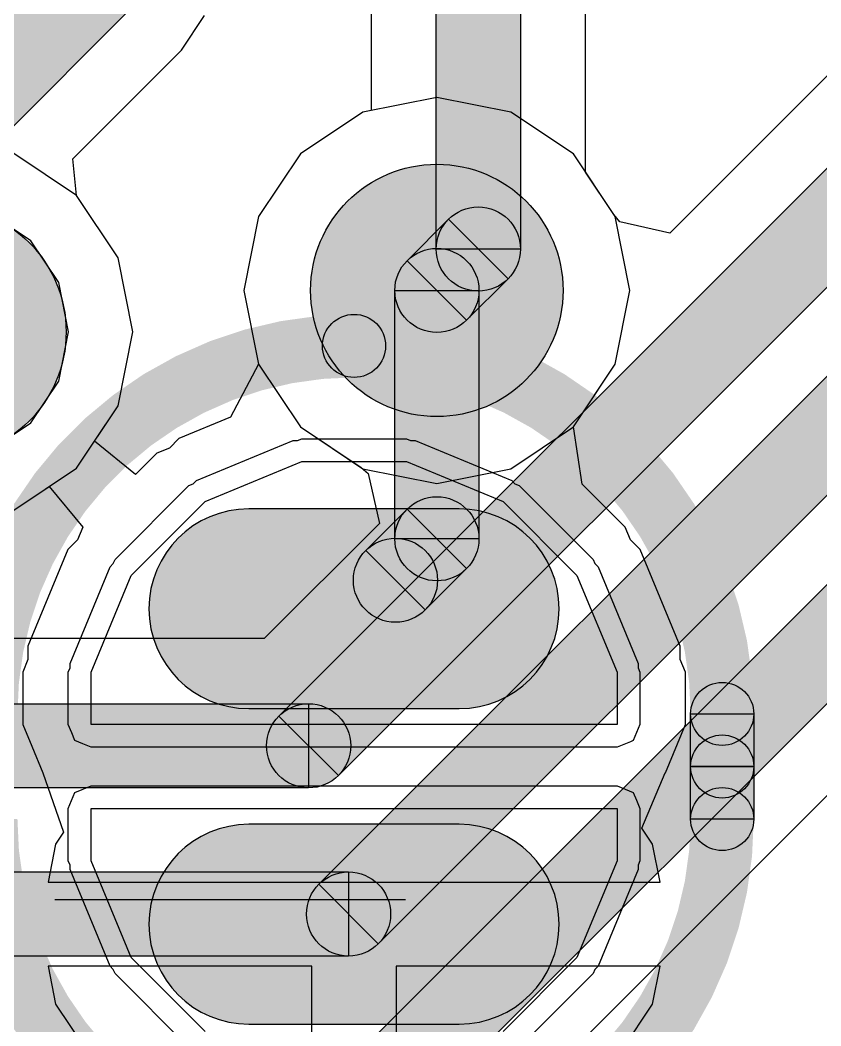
# Model space of a CAD drawing. Header units: millimetres. Extents: x -4 to 157, y -60 to 103.
# Drawn here: x 91.09 to 98.7, y -16.25 to -6.68 of the extents above; entities that cross this region are included whole.
import ezdxf

# ---------------------------------------------------------------- set-up
doc = ezdxf.new("R2010")
doc.units = ezdxf.units.MM
for name, color, linetype, true_color in [('BottomLayer', 5, 'Continuous', 0x0000ff), ('BottomOverlay', 7, 'Continuous', 0x999900), ('BottomSolder', 6, 'Continuous', 0xff00ff), ('MidLayer1', 7, 'Continuous', 0x7f0000), ('MidLayer2', 7, 'Continuous', 0x3f7f00), ('TopLayer', 1, 'Continuous', 0xff0000), ('TopOverlay', 2, 'Continuous', 0xffff00)]:
    doc.layers.add(name, color=color, linetype=linetype, true_color=true_color)

msp = doc.modelspace()

# ---------------------------------------------------------------- hatches: boundary and pattern name
at = {"layer": 'BottomLayer', "true_color": 0x0000ff}
h = msp.add_hatch(color=5, dxfattribs=at)
edge = h.paths.add_edge_path(flags=0)
edge.add_arc((95.0472, -9.252), 1.2, 0, 360)
h = msp.add_hatch(color=5, dxfattribs=at)
edge = h.paths.add_edge_path(flags=0)
edge.add_arc((90.3228, -9.6457), 1.2, 0, 360)
h = msp.add_hatch(color=5, dxfattribs=at)
edge = h.paths.add_edge_path(flags=0)
edge.add_arc((95.0472, -9.252), 0.4, 0, 360)
for points in [[(95.4472, -11.6142), (94.6472, -11.6142), (94.6472, -9.252), (95.4472, -9.252)], [(94.9364, -12.2907), (94.3707, -11.725), (94.7644, -11.3313), (95.3301, -11.897)]]:
    msp.add_hatch(color=5, dxfattribs=at).paths.add_polyline_path(points, flags=0)
h = msp.add_hatch(color=5, dxfattribs=at)
edge = h.paths.add_edge_path(flags=0)
edge.add_arc((95.0472, -11.6142), 0.4, 0, 360)
h = msp.add_hatch(color=5, dxfattribs=at)
edge = h.paths.add_edge_path(flags=0)
edge.add_arc((95.0472, -11.6142), 0.4, 0, 360)
h = msp.add_hatch(color=5, dxfattribs=at)
edge = h.paths.add_edge_path(flags=0)
edge.add_arc((93.2599, -12.2795), 0.95, 90, 270)
edge.add_line((93.2599, -13.2295), (95.2599, -13.2295))
edge.add_arc((95.2599, -12.2795), 0.95, 270, 450)
edge.add_line((95.2599, -11.3295), (93.2599, -11.3295))
h = msp.add_hatch(color=5, dxfattribs=at)
edge = h.paths.add_edge_path(flags=0)
edge.add_arc((94.6535, -12.0079), 0.4, 0, 360)
h = msp.add_hatch(color=5, dxfattribs=at)
edge = h.paths.add_edge_path(flags=0)
edge.add_arc((95.2599, -15.2795), 0.95, 270, 450)
edge.add_line((95.2599, -14.3295), (93.2599, -14.3295))
edge.add_arc((93.2599, -15.2795), 0.95, 90, 270)
edge.add_line((93.2599, -16.2295), (95.2599, -16.2295))
at = {"layer": 'BottomOverlay', "true_color": 0x999900}
h = msp.add_hatch(color=54, dxfattribs=at)
edge = h.paths.add_edge_path(flags=0)
edge.add_arc((94.2599, -9.7795), 0.3, 0, 360)
h = msp.add_hatch(color=54, dxfattribs=at)
edge = h.paths.add_edge_path(flags=0)
edge.add_arc((94.2599, -9.7795), 0.3, 0, 360)
h = msp.add_hatch(color=54, dxfattribs=at)
edge = h.paths.add_edge_path(flags=0)
edge.add_arc((97.7599, -13.2795), 0.3, 0, 360)
h = msp.add_hatch(color=54, dxfattribs=at)
edge = h.paths.add_edge_path(flags=0)
edge.add_arc((97.7599, -13.2795), 0.3, 0, 360)
for points in [[(98.0599, -13.7795), (97.4599, -13.7795), (97.4599, -13.2795), (98.0599, -13.2795)], [(98.0599, -14.2795), (97.4599, -14.2795), (97.4599, -13.7795), (98.0599, -13.7795)]]:
    msp.add_hatch(color=54, dxfattribs=at).paths.add_polyline_path(points, flags=0)
h = msp.add_hatch(color=54, dxfattribs=at)
edge = h.paths.add_edge_path(flags=0)
edge.add_arc((97.7599, -13.7795), 0.3, 0, 360)
h = msp.add_hatch(color=54, dxfattribs=at)
edge = h.paths.add_edge_path(flags=0)
edge.add_arc((97.7599, -13.7795), 0.3, 0, 360)
h = msp.add_hatch(color=54, dxfattribs=at)
edge = h.paths.add_edge_path(flags=0)
edge.add_arc((97.7599, -14.2795), 0.3, 0, 360)
h = msp.add_hatch(color=54, dxfattribs=at)
edge = h.paths.add_edge_path(flags=0)
edge.add_arc((97.7599, -14.2795), 0.3, 0, 360)
at = {"layer": 'BottomSolder', "true_color": 0xff00ff}
h = msp.add_hatch(color=6, dxfattribs=at)
edge = h.paths.add_edge_path(flags=0)
edge.add_arc((93.2599, -12.2795), 0.95, 90, 270)
edge.add_line((93.2599, -13.2295), (95.2599, -13.2295))
edge.add_arc((95.2599, -12.2795), 0.95, 270, 450)
edge.add_line((95.2599, -11.3295), (93.2599, -11.3295))
h = msp.add_hatch(color=6, dxfattribs=at)
edge = h.paths.add_edge_path(flags=0)
edge.add_arc((95.2599, -15.2795), 0.95, 270, 450)
edge.add_line((95.2599, -14.3295), (93.2599, -14.3295))
edge.add_arc((93.2599, -15.2795), 0.95, 90, 270)
edge.add_line((93.2599, -16.2295), (95.2599, -16.2295))
at = {"layer": 'MidLayer1', "true_color": 0x7f0000}
h = msp.add_hatch(color=16, dxfattribs=at)
edge = h.paths.add_edge_path(flags=0)
edge.add_arc((95.0472, -9.252), 1.2, 0, 360)
at = {"layer": 'MidLayer2', "true_color": 0x3f7f00}
h = msp.add_hatch(color=76, dxfattribs=at)
edge = h.paths.add_edge_path(flags=0)
edge.add_arc((95.0472, -9.252), 1.2, 0, 360)
at = {"layer": 'TopLayer', "true_color": 0xff0000}
for points in [[(94.4905, -15.4655), (93.9248, -14.8998), (107.8329, -0.9918), (108.3986, -1.5575)], [(94.8704, -17.0655), (94.3047, -16.4998), (109.2329, -1.5717), (109.7986, -2.1373)], [(94.1106, -13.8655), (93.5449, -13.2998), (105.1607, -1.6841), (105.7264, -2.2498)], [(90.6057, -8.1047), (90.04, -7.539), (91.6148, -5.9642), (92.1805, -6.5299)], [(95.8409, -8.8583), (95.0409, -8.8583), (95.0409, -6.1024), (95.8409, -6.1024)], [(95.3301, -9.5348), (94.7644, -8.9691), (95.1581, -8.5754), (95.7238, -9.1411)], [(59.2992, -13.9827), (59.2992, -13.1827), (93.8278, -13.1827), (93.8278, -13.9827)], [(70.08, -15.5827), (70.08, -14.7827), (94.2077, -14.7827), (94.2077, -15.5827)]]:
    msp.add_hatch(color=1, dxfattribs=at).paths.add_polyline_path(points, flags=0)
h = msp.add_hatch(color=1, dxfattribs=at)
edge = h.paths.add_edge_path(flags=0)
edge.add_arc((95.0472, -9.252), 1.2, 0, 360)
h = msp.add_hatch(color=1, dxfattribs=at)
edge = h.paths.add_edge_path(flags=0)
edge.add_arc((90.3228, -9.6457), 1.2, 0, 360)
h = msp.add_hatch(color=1, dxfattribs=at)
edge = h.paths.add_edge_path(flags=0)
edge.add_arc((95.4409, -8.8583), 0.4, 0, 360)
h = msp.add_hatch(color=1, dxfattribs=at)
edge = h.paths.add_edge_path(flags=0)
edge.add_arc((95.4409, -8.8583), 0.4, 0, 360)
h = msp.add_hatch(color=1, dxfattribs=at)
edge = h.paths.add_edge_path(flags=0)
edge.add_arc((95.0472, -9.252), 0.4, 0, 360)
h = msp.add_hatch(color=1, dxfattribs=at)
edge = h.paths.add_edge_path(flags=0)
edge.add_arc((93.8278, -13.5827), 0.4, 0, 360)
h = msp.add_hatch(color=1, dxfattribs=at)
edge = h.paths.add_edge_path(flags=0)
edge.add_arc((93.8278, -13.5827), 0.4, 0, 360)
h = msp.add_hatch(color=1, dxfattribs=at)
edge = h.paths.add_edge_path(flags=0)
edge.add_arc((94.2077, -15.1827), 0.4, 0, 360)
h = msp.add_hatch(color=1, dxfattribs=at)
edge = h.paths.add_edge_path(flags=0)
edge.add_arc((94.2077, -15.1827), 0.4, 0, 360)

# ---------------------------------------------------------------- linework, layer by layer
at = {"layer": 'BottomLayer'}
for p, q in [((95.0472, -7.4167), (94.3449, -7.5564)), ((95.7496, -7.5564), (95.0472, -7.4167)), ((94.3449, -7.5564), (93.7495, -7.9543)), ((96.345, -7.9543), (95.7496, -7.5564)), ((91.6205, -8.3479), (91.0251, -7.9501)), ((93.7495, -7.9543), (93.3517, -8.5496)), ((96.7428, -8.5496), (96.345, -7.9543)), ((92.0184, -8.9434), (91.6205, -8.3479)), ((93.3517, -8.5496), (93.212, -9.252)), ((96.8825, -9.252), (96.7428, -8.5496)), ((92.1581, -9.6457), (92.0184, -8.9434)), ((93.212, -9.252), (93.3517, -9.9543)), ((96.7428, -9.9543), (96.8825, -9.252)), ((92.0184, -10.348), (92.1581, -9.6457)), ((93.3517, -9.9543), (93.0861, -10.4567)), ((96.4221, -10.4343), (96.7428, -9.9543)), ((91.7932, -10.685), (92.0184, -10.348)), ((93.0861, -10.4567), (92.5952, -10.66)), ((96.345, -10.5497), (96.4221, -10.4343)), ((96.4292, -11.0947), (96.345, -10.5497)), ((92.1816, -11.0037), (91.7932, -10.685)), ((92.5952, -10.66), (92.5039, -10.7514)), ((92.3845, -10.8008), (92.1816, -11.0037)), ((92.5039, -10.7514), (92.3845, -10.8008)), ((92.8438, -11.26), (93.7627, -10.8794)), ((93.7627, -10.8794), (94.26, -10.8795)), ((94.26, -10.8795), (94.7572, -10.8795)), ((94.7572, -10.8795), (95.6761, -11.26)), ((96.8386, -11.5041), (96.4292, -11.0947)), ((91.0251, -11.3412), (91.3622, -11.116)), ((91.3622, -11.116), (91.6812, -11.5041)), ((92.1405, -11.9633), (92.8438, -11.26)), ((95.6761, -11.26), (96.3794, -11.9633)), ((91.6812, -11.5041), (91.6318, -11.6234)), ((96.888, -11.6235), (96.8386, -11.5041)), ((91.6318, -11.6234), (91.5404, -11.7148)), ((96.9794, -11.7148), (96.888, -11.6235)), ((91.5404, -11.7148), (91.1599, -12.6337)), ((97.36, -12.6337), (96.9794, -11.7148)), ((91.7599, -12.8822), (92.1405, -11.9633)), ((96.3794, -11.9633), (96.76, -12.8822)), ((91.1599, -12.6337), (91.1599, -12.7629)), ((97.36, -12.7629), (97.36, -12.6337)), ((91.1599, -12.7629), (91.1105, -12.8823)), ((97.4094, -12.8822), (97.36, -12.7629)), ((91.1105, -12.8823), (91.1105, -13.3796)), ((91.76, -13.3795), (91.7599, -12.8822)), ((96.76, -12.8822), (96.7599, -13.3795)), ((97.4094, -13.3794), (97.4094, -12.8822)), ((91.1105, -13.3796), (91.1965, -13.5872)), ((96.7599, -13.3795), (91.76, -13.3795)), ((96.7599, -13.3795), (96.7599, -13.3795)), ((97.2192, -13.8387), (97.4094, -13.3795)), ((97.4094, -13.3795), (97.4094, -13.3794)), ((91.1965, -13.5872), (91.3007, -13.8387)), ((91.3007, -13.8387), (91.3008, -13.8388)), ((91.3008, -13.8388), (91.499, -14.4049)), ((96.9957, -14.3674), (97.2191, -13.8387)), ((97.2191, -13.8387), (97.2191, -13.8387)), ((97.2191, -13.8387), (97.2192, -13.8387)), ((91.7599, -14.6768), (91.76, -14.1795)), ((91.76, -14.1795), (91.76, -14.1795)), ((91.76, -14.1795), (96.7599, -14.1795)), ((96.7599, -14.1795), (96.76, -14.6768)), ((91.499, -14.4049), (91.4231, -14.5186)), ((97.0968, -14.5186), (96.9957, -14.3674)), ((91.4231, -14.5186), (91.3513, -14.8795)), ((97.1686, -14.8795), (97.0968, -14.5186)), ((92.1405, -15.5956), (91.7599, -14.6768)), ((96.76, -14.6768), (96.3794, -15.5957)), ((91.3513, -14.8795), (94.2599, -14.8795)), ((94.2599, -14.8795), (97.1686, -14.8795)), ((93.8599, -15.6795), (91.3513, -15.6795)), ((91.3513, -15.6795), (91.4231, -16.0403)), ((92.8438, -16.2989), (92.1405, -15.5956)), ((93.8599, -17.2677), (93.8599, -15.6795)), ((97.1686, -15.6795), (94.6599, -15.6795)), ((94.6599, -15.6795), (94.6599, -17.2677)), ((96.3794, -15.5957), (95.6761, -16.299)), ((97.0968, -16.0403), (97.1686, -15.6795)), ((91.4231, -16.0403), (91.8541, -16.6853)), ((96.6658, -16.6853), (97.0968, -16.0403))]:
    msp.add_line(p, q, dxfattribs=at)
at = {"layer": 'BottomLayer', "color": 5, "true_color": 0x0000ff}
for p, q in [((94.6472, -11.6142), (94.6472, -9.252)), ((94.6472, -9.252), (95.4472, -9.252)), ((95.4472, -9.252), (95.4472, -11.6142)), ((95.2599, -11.3295), (93.2599, -11.3295)), ((94.3707, -11.725), (94.7644, -11.3313)), ((94.7644, -11.3313), (95.3301, -11.897)), ((95.4472, -11.6142), (94.6472, -11.6142)), ((94.9364, -12.2907), (94.3707, -11.725)), ((95.3301, -11.897), (94.9364, -12.2907)), ((93.2599, -13.2295), (95.2599, -13.2295)), ((95.2599, -14.3295), (93.2599, -14.3295)), ((93.2599, -16.2295), (95.2599, -16.2295))]:
    msp.add_line(p, q, dxfattribs=at)
for centre in [(95.0472, -9.252), (90.3228, -9.6457)]:
    msp.add_circle(centre, 1.2, dxfattribs=at)
at = {"layer": 'BottomLayer'}
for centre in [(95.0472, -9.252), (95.0472, -11.6142), (95.0472, -11.6142), (94.6535, -12.0079)]:
    msp.add_circle(centre, 0.4, dxfattribs=at)
at = {"layer": 'BottomLayer', "color": 5, "true_color": 0x0000ff}
for centre, start, end in [((93.2599, -12.2795), 90, 270), ((95.2599, -12.2795), 270, 90), ((93.2599, -15.2795), 90, 270), ((95.2599, -15.2795), 270, 90)]:
    msp.add_arc(centre, 0.95, start, end, dxfattribs=at)
at = {"layer": 'BottomOverlay', "color": 54, "true_color": 0x999900}
for p, q in [((97.4599, -13.7795), (97.4599, -13.2795)), ((97.4599, -13.2795), (98.0599, -13.2795)), ((98.0599, -13.2795), (98.0599, -13.7795)), ((97.4599, -14.2795), (97.4599, -13.7795)), ((97.4599, -13.7795), (98.0599, -13.7795)), ((98.0599, -13.7795), (97.4599, -13.7795)), ((98.0599, -13.7795), (98.0599, -14.2795)), ((98.0599, -14.2795), (97.4599, -14.2795))]:
    msp.add_line(p, q, dxfattribs=at)
at = {"layer": 'BottomOverlay'}
for points in [[(90.7599, -13.2795, 0.6, 0.6, -0.414214), (94.2599, -9.7795, 0.6, 0.6, 0)], [(94.2599, -9.7795, 0.6, 0.6, -0.414214), (97.7599, -13.2795, 0.6, 0.6, 0)], [(94.2599, -17.7795, 0.6, 0.6, -0.414214), (90.7599, -14.2795, 0.6, 0.6, 0)], [(97.7599, -14.2795, 0.6, 0.6, -0.414214), (94.2599, -17.7795, 0.6, 0.6, 0)]]:
    msp.add_lwpolyline(points, format="xyseb", dxfattribs=at)
for centre in [(94.2599, -9.7795), (94.2599, -9.7795), (97.7599, -13.2795), (97.7599, -13.2795), (97.7599, -13.7795), (97.7599, -13.7795), (97.7599, -14.2795), (97.7599, -14.2795)]:
    msp.add_circle(centre, 0.3, dxfattribs=at)
at = {"layer": 'BottomSolder'}
for p, q in [((92.7609, -11.06), (93.6798, -10.6794)), ((93.6798, -10.6794), (93.7229, -10.6794)), ((93.7229, -10.6794), (93.7627, -10.663)), ((93.7627, -10.663), (94.26, -10.663)), ((94.26, -10.663), (94.7572, -10.663)), ((94.7572, -10.663), (94.797, -10.6795)), ((94.797, -10.6795), (94.8401, -10.6795)), ((94.8401, -10.6795), (95.7589, -11.0601)), ((92.6907, -11.1069), (92.7305, -11.0905)), ((92.7305, -11.0905), (92.7609, -11.06)), ((95.7589, -11.0601), (95.7894, -11.0905)), ((95.7894, -11.0905), (95.8292, -11.107)), ((91.9874, -11.8102), (92.6907, -11.1069)), ((95.8292, -11.107), (96.5324, -11.8102)), ((91.9404, -11.8805), (91.9709, -11.85)), ((91.9709, -11.85), (91.9874, -11.8102)), ((96.5324, -11.8102), (96.5489, -11.85)), ((96.5489, -11.85), (96.5794, -11.8805)), ((91.5599, -12.7994), (91.9404, -11.8805)), ((96.5794, -11.8805), (96.9599, -12.7993)), ((91.5599, -12.8424), (91.5599, -12.7994)), ((96.9599, -12.7993), (96.9599, -12.8424)), ((91.5434, -12.8822), (91.5599, -12.8424)), ((91.5435, -13.3795), (91.5434, -12.8822)), ((96.9599, -12.8424), (96.9764, -12.8822)), ((96.9764, -12.8822), (96.9764, -13.3795)), ((91.5761, -13.4583), (91.5435, -13.3795)), ((96.9764, -13.3795), (96.913, -13.5325)), ((96.9764, -13.3795), (96.9764, -13.3795)), ((91.6069, -13.5326), (91.5761, -13.4583)), ((91.6812, -13.5634), (91.6069, -13.5326)), ((91.6069, -13.5326), (91.6069, -13.5326)), ((91.6069, -13.5326), (91.6069, -13.5326)), ((91.76, -13.596), (91.6812, -13.5634)), ((96.8867, -13.5434), (96.7599, -13.596)), ((96.913, -13.5326), (96.8867, -13.5434)), ((96.913, -13.5325), (96.913, -13.5326)), ((96.913, -13.5326), (96.913, -13.5326)), ((96.7599, -13.596), (91.76, -13.596)), ((91.76, -13.596), (91.76, -13.596)), ((91.76, -13.596), (91.76, -13.596)), ((91.76, -13.596), (91.76, -13.596)), ((91.6069, -14.0264), (91.76, -13.963)), ((91.76, -13.963), (96.7599, -13.963)), ((96.7599, -13.963), (96.7599, -13.963)), ((96.7599, -13.963), (96.7599, -13.963)), ((96.7599, -13.963), (96.7599, -13.963)), ((96.7599, -13.963), (96.8387, -13.9956)), ((91.5435, -14.1795), (91.6069, -14.0264)), ((96.8387, -13.9956), (96.913, -14.0264)), ((96.913, -14.0264), (96.913, -14.0264)), ((96.913, -14.0264), (96.913, -14.0264)), ((96.913, -14.0264), (96.9438, -14.1006)), ((96.9438, -14.1006), (96.9764, -14.1794)), ((91.5434, -14.6768), (91.5435, -14.1795)), ((96.9764, -14.1794), (96.9765, -14.6767)), ((91.5599, -14.7166), (91.5434, -14.6768)), ((91.5599, -14.7596), (91.5599, -14.7166)), ((96.9765, -14.6767), (96.96, -14.7165)), ((96.96, -14.7165), (96.96, -14.7596)), ((91.9405, -15.6785), (91.5599, -14.7596)), ((96.96, -14.7596), (96.5794, -15.6785)), ((91.971, -15.7089), (91.9405, -15.6785)), ((96.5794, -15.6785), (96.549, -15.709)), ((91.9874, -15.7487), (91.971, -15.7089)), ((92.6907, -16.452), (91.9874, -15.7487)), ((96.5325, -15.7487), (95.8292, -16.452)), ((96.549, -15.709), (96.5325, -15.7487))]:
    msp.add_line(p, q, dxfattribs=at)
at = {"layer": 'BottomSolder', "color": 6, "true_color": 0xff00ff}
for p, q in [((95.2599, -11.3295), (93.2599, -11.3295)), ((93.2599, -13.2295), (95.2599, -13.2295)), ((95.2599, -14.3295), (93.2599, -14.3295)), ((93.2599, -16.2295), (95.2599, -16.2295))]:
    msp.add_line(p, q, dxfattribs=at)
for centre, start, end in [((93.2599, -12.2795), 90, 270), ((95.2599, -12.2795), 270, 90), ((93.2599, -15.2795), 90, 270), ((95.2599, -15.2795), 270, 90)]:
    msp.add_arc(centre, 0.95, start, end, dxfattribs=at)
at = {"layer": 'MidLayer1'}
for p, q in [((95.0472, -7.4167), (94.3449, -7.5564)), ((95.7496, -7.5564), (95.0472, -7.4167)), ((94.3449, -7.5564), (93.7495, -7.9543)), ((96.345, -7.9543), (95.7496, -7.5564)), ((93.7495, -7.9543), (93.3517, -8.5496)), ((96.7428, -8.5496), (96.345, -7.9543)), ((91.188, -8.7805), (90.791, -8.5153)), ((93.3517, -8.5496), (93.212, -9.252)), ((96.8825, -9.252), (96.7428, -8.5496)), ((91.4532, -9.1775), (91.188, -8.7805)), ((91.5463, -9.6457), (91.4532, -9.1775)), ((93.212, -9.252), (93.3517, -9.9543)), ((96.7428, -9.9543), (96.8825, -9.252)), ((91.4532, -10.1139), (91.5463, -9.6457)), ((93.3517, -9.9543), (93.7495, -10.5497)), ((96.345, -10.5497), (96.7428, -9.9543)), ((91.188, -10.5108), (91.4532, -10.1139)), ((90.791, -10.776), (91.188, -10.5108)), ((93.7495, -10.5497), (94.3449, -10.9475)), ((95.7496, -10.9475), (96.345, -10.5497)), ((94.3449, -10.9475), (95.0472, -11.0872)), ((95.0472, -11.0872), (95.7496, -10.9475))]:
    msp.add_line(p, q, dxfattribs=at)
at = {"layer": 'MidLayer1', "color": 16, "true_color": 0x7f0000}
msp.add_circle((95.0472, -9.252), 1.2, dxfattribs=at)
at = {"layer": 'MidLayer2'}
for p, q in [((95.0472, -7.4167), (94.3449, -7.5564)), ((95.7496, -7.5564), (95.0472, -7.4167)), ((94.3449, -7.5564), (93.7495, -7.9543)), ((96.345, -7.9543), (95.7496, -7.5564)), ((93.7495, -7.9543), (93.3517, -8.5496)), ((96.7428, -8.5496), (96.345, -7.9543)), ((91.188, -8.7805), (90.791, -8.5153)), ((93.3517, -8.5496), (93.212, -9.252)), ((96.8825, -9.252), (96.7428, -8.5496)), ((91.4532, -9.1775), (91.188, -8.7805)), ((91.5463, -9.6457), (91.4532, -9.1775)), ((93.212, -9.252), (93.3517, -9.9543)), ((96.7428, -9.9543), (96.8825, -9.252)), ((91.4532, -10.1139), (91.5463, -9.6457)), ((93.3517, -9.9543), (93.7495, -10.5497)), ((96.345, -10.5497), (96.7428, -9.9543)), ((91.188, -10.5108), (91.4532, -10.1139)), ((90.791, -10.776), (91.188, -10.5108)), ((93.7495, -10.5497), (94.3449, -10.9475)), ((95.7496, -10.9475), (96.345, -10.5497)), ((94.3449, -10.9475), (95.0472, -11.0872)), ((95.0472, -11.0872), (95.7496, -10.9475))]:
    msp.add_line(p, q, dxfattribs=at)
at = {"layer": 'MidLayer2', "color": 76, "true_color": 0x3f7f00}
msp.add_circle((95.0472, -9.252), 1.2, dxfattribs=at)
at = {"layer": 'TopLayer', "color": 1, "true_color": 0xff0000}
for p, q in [((93.9248, -14.8998), (107.8329, -0.9918)), ((94.3047, -16.4998), (109.2329, -1.5717)), ((108.3986, -1.5575), (94.4905, -15.4655)), ((93.5449, -13.2998), (105.1607, -1.6841)), ((109.7986, -2.1373), (94.8704, -17.0655)), ((105.7264, -2.2498), (94.1106, -13.8655)), ((95.0409, -8.8583), (95.0409, -6.1024)), ((95.8409, -6.1024), (95.8409, -8.8583)), ((92.1805, -6.5299), (90.6057, -8.1047)), ((94.7644, -8.9691), (95.1581, -8.5754)), ((95.1581, -8.5754), (95.7238, -9.1411)), ((95.8409, -8.8583), (95.0409, -8.8583)), ((95.3301, -9.5348), (94.7644, -8.9691)), ((95.7238, -9.1411), (95.3301, -9.5348)), ((59.2992, -13.1827), (93.8278, -13.1827)), ((93.8278, -13.1827), (93.8278, -13.9827)), ((94.1106, -13.8655), (93.5449, -13.2998)), ((93.8278, -13.9827), (59.2992, -13.9827)), ((70.08, -14.7827), (94.2077, -14.7827)), ((94.2077, -14.7827), (94.2077, -15.5827)), ((94.4905, -15.4655), (93.9248, -14.8998)), ((94.2077, -15.5827), (70.08, -15.5827))]:
    msp.add_line(p, q, dxfattribs=at)
at = {"layer": 'TopLayer'}
for p, q in [((104.6576, -1.311), (97.2626, -8.7059)), ((95.3085, -17.5036), (110.2367, -2.5755)), ((96.4605, -8.1272), (96.4605, -6.1024)), ((94.4214, -6.5247), (94.4214, -7.5412)), ((92.6186, -6.968), (92.8396, -6.6372)), ((91.5863, -8.0003), (92.6186, -6.968)), ((94.3449, -7.5564), (93.7495, -7.9543)), ((94.4214, -7.5412), (94.3449, -7.5564)), ((91.6206, -8.348), (91.5863, -8.0003)), ((93.7495, -7.9543), (93.3517, -8.5496)), ((96.7304, -8.5311), (96.4605, -8.1272)), ((92.0184, -8.9434), (91.6206, -8.348)), ((93.3517, -8.5496), (93.212, -9.252)), ((96.7879, -8.5986), (96.7304, -8.5311)), ((97.2626, -8.7059), (96.7879, -8.5986)), ((92.1581, -9.6457), (92.0184, -8.9434)), ((93.212, -9.252), (93.3517, -9.9543)), ((92.0184, -10.348), (92.1581, -9.6457)), ((93.3517, -9.9543), (93.7495, -10.5497)), ((91.6205, -10.9434), (92.0184, -10.348)), ((93.7495, -10.5497), (94.3263, -10.9351)), ((91.0251, -11.3412), (91.6205, -10.9434)), ((94.3263, -10.9351), (94.3939, -10.9927)), ((94.3939, -10.9927), (94.5012, -11.4674)), ((94.5012, -11.4674), (93.4055, -12.5631)), ((93.4055, -12.5631), (59.7216, -12.5631))]:
    msp.add_line(p, q, dxfattribs=at)
at = {"layer": 'TopLayer', "color": 1, "true_color": 0xff0000}
for centre in [(95.0472, -9.252), (90.3228, -9.6457)]:
    msp.add_circle(centre, 1.2, dxfattribs=at)
at = {"layer": 'TopLayer'}
for centre in [(95.4409, -8.8583), (95.4409, -8.8583), (95.0472, -9.252), (93.8278, -13.5827), (93.8278, -13.5827), (94.2077, -15.1827), (94.2077, -15.1827)]:
    msp.add_circle(centre, 0.4, dxfattribs=at)
at = {"layer": 'TopOverlay'}
msp.add_line((91.4165, -15.0453), (94.7488, -15.0453), dxfattribs=at)

doc.saveas('drawing.dxf')
